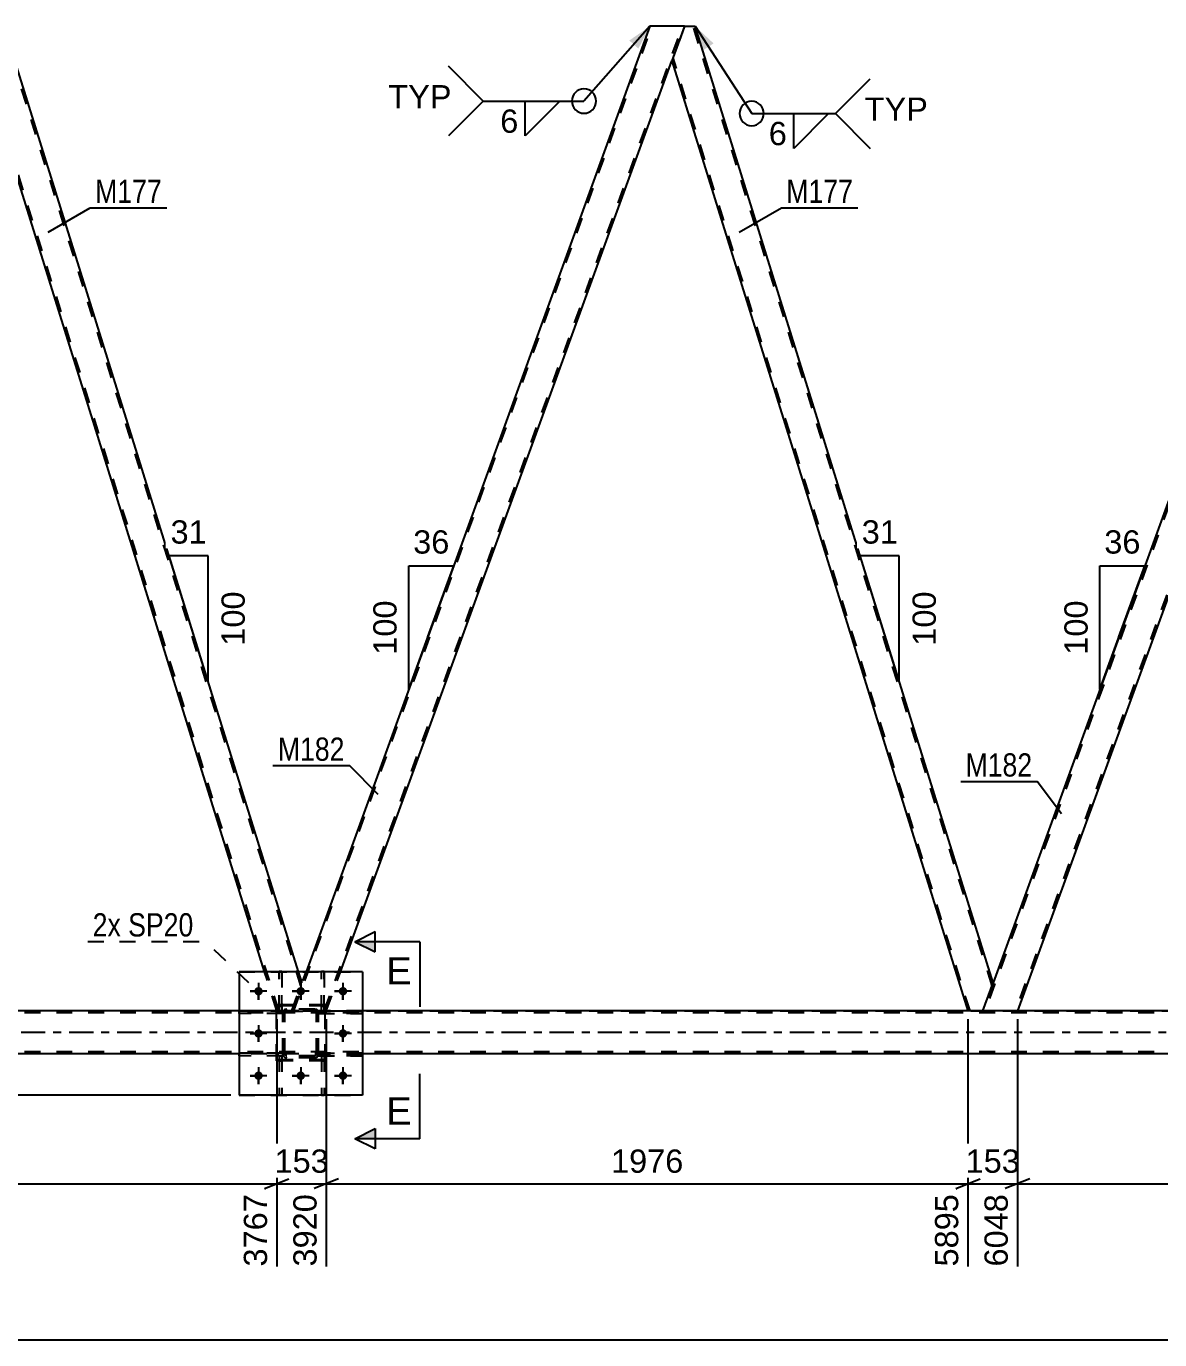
# Model space of a CAD drawing. Header units: millimetres. Extents: x 0 to 841, y 0 to 594.
# Drawn here: x 129.4 to 269, y 265.8 to 427.5 of the extents above; entities that cross this region are included whole.
import ezdxf

# ---------------------------------------------------------------- set-up
doc = ezdxf.new("R2010")
doc.units = ezdxf.units.MM
doc.linetypes.add('DXK_LINE_DOT2', pattern=[3.9198, 1.9599, -1.9599])
doc.linetypes.add('DXK_LINE_DOT3', pattern=[5.9187, 2.979, -0.9799, 0.9799, -0.9799])
doc.styles.add('Arial', font='ARIAL.TTF', dxfattribs={"height": 0.2})
doc.styles.add('Arial Narrow', font='ARIALN.TTF', dxfattribs={"height": 0.2})

# ---------------------------------------------------------------- blocks, each defined once
blk = doc.blocks.new('Part-717034435-3721 - 3633')
at = {"color": 7, "linetype": 'DXK_LINE_DOT2'}
for p, q in [((160.99, 301.07), (155.59, 301.07)), ((155.59, 300.75), (155.59, 301.07)), ((160.39, 300.75), (160.39, 301.07)), ((160.99, 301.07), (160.99, 300.75)), ((160.99, 300.75), (155.59, 300.75))]:
    blk.add_line(p, q, dxfattribs=at)
blk = doc.blocks.new('Part-717034435-3962 - 3633')
at = {"color": 7, "linetype": 'DXK_LINE_DOT2'}
for p, q in [((160.55, 300.74), (160.87, 300.74)), ((160.55, 300.74), (160.55, 295.91)), ((160.55, 300.14), (160.87, 300.14)), ((160.87, 300.74), (160.87, 295.91)), ((160.87, 295.91), (160.55, 295.91))]:
    blk.add_line(p, q, dxfattribs=at)
blk = doc.blocks.new('Part-717034435-3720 - 3633')
at = {"color": 7, "linetype": 'DXK_LINE_DOT2'}
for p, q in [((160.99, 306.27), (155.59, 306.27)), ((155.59, 305.95), (155.59, 306.27)), ((160.99, 305.95), (155.59, 305.95)), ((160.39, 305.95), (160.39, 306.27)), ((160.99, 306.27), (160.99, 305.95))]:
    blk.add_line(p, q, dxfattribs=at)
blk = doc.blocks.new('Part-717034435-3804 - 3633')
at = {"color": 2, "linetype": 'Continuous'}
for p, q in [((155.59, 306.28), (57.72, 306.28)), ((325.86, 306.28), (170.79, 306.28)), ((155.59, 301), (57.72, 301)), ((325.86, 301), (170.79, 301))]:
    blk.add_line(p, q, dxfattribs=at)
at = {"color": 7, "linetype": 'DXK_LINE_DOT2'}
for p, q in [((742.62, 306.04), (57.72, 306.04)), ((155.59, 306.28), (742.62, 306.28)), ((170.79, 306.28), (155.59, 306.28)), ((742.62, 301.24), (57.72, 301.24)), ((170.79, 301), (155.59, 301))]:
    blk.add_line(p, q, dxfattribs=at)
at = {"color": 7, "linetype": 'DXK_LINE_DOT3'}
blk.add_line((57.72, 303.64), (742.62, 303.64), dxfattribs=at)
blk = doc.blocks.new('Bolt-717034435-3719 - 3633')
at = {"linetype": 'Continuous'}
for points in [[(158.51, 308.7, -1), (157.47, 308.7, -1)], [(163.71, 308.7, -1), (162.67, 308.7, -1)], [(168.91, 308.7, -1), (167.87, 308.7, -1)], [(158.51, 303.5, -1), (157.47, 303.5, -1)], [(168.91, 303.5, -1), (167.87, 303.5, -1)], [(158.51, 298.3, -1), (157.47, 298.3, -1)], [(163.71, 298.3, -1), (162.67, 298.3, -1)], [(168.91, 298.3, -1), (167.87, 298.3, -1)]]:
    blk.add_hatch(color=1, dxfattribs=at).paths.add_polyline_path(points)
at = {"color": 1, "linetype": 'Continuous'}
for p, q in [((157.99, 309.74), (157.99, 307.66)), ((163.19, 309.74), (163.19, 307.66)), ((168.39, 309.74), (168.39, 307.66)), ((159.03, 308.7), (156.95, 308.7)), ((164.23, 308.7), (162.15, 308.7)), ((169.43, 308.7), (167.35, 308.7)), ((157.99, 304.54), (157.99, 302.46)), ((168.39, 304.54), (168.39, 302.46)), ((159.03, 303.5), (156.95, 303.5)), ((169.43, 303.5), (167.35, 303.5)), ((157.99, 299.34), (157.99, 297.26)), ((163.19, 299.34), (163.19, 297.26)), ((168.39, 299.34), (168.39, 297.26)), ((159.03, 298.3), (156.95, 298.3)), ((164.23, 298.3), (162.15, 298.3)), ((169.43, 298.3), (167.35, 298.3))]:
    blk.add_line(p, q, dxfattribs=at)
blk = doc.blocks.new('Part-717034435-3722 - 3633')
at = {"color": 7, "linetype": 'DXK_LINE_DOT2'}
for p, q in [((165.39, 305.95), (165.39, 306.27)), ((165.39, 306.27), (170.79, 306.27)), ((170.79, 305.95), (165.39, 305.95)), ((165.99, 305.95), (165.99, 306.27)), ((170.79, 306.27), (170.79, 305.95))]:
    blk.add_line(p, q, dxfattribs=at)
blk = doc.blocks.new('Part-717034435-3723 - 3633')
at = {"color": 7, "linetype": 'DXK_LINE_DOT2'}
for p, q in [((165.39, 300.75), (165.39, 301.07)), ((165.39, 301.07), (170.79, 301.07)), ((165.99, 300.75), (165.99, 301.07)), ((170.79, 301.07), (170.79, 300.75)), ((170.79, 300.75), (165.39, 300.75))]:
    blk.add_line(p, q, dxfattribs=at)
blk = doc.blocks.new('Part-717034435-3728 - 3633')
at = {"color": 2, "linetype": 'Continuous'}
for p, q in [((170.79, 311.1), (155.59, 311.1)), ((155.59, 311.1), (155.59, 295.9)), ((170.79, 311.1), (170.79, 295.9)), ((170.79, 295.9), (155.59, 295.9))]:
    blk.add_line(p, q, dxfattribs=at)
blk = doc.blocks.new('Part-717034435-3807 - 3633')
at = {"color": 7, "linetype": 'DXK_LINE_DOT2'}
for p, q in [((160.87, 300.74), (160.55, 300.74)), ((160.55, 300.74), (160.55, 295.91)), ((160.55, 300.14), (160.87, 300.14)), ((160.87, 300.74), (160.87, 295.91)), ((160.55, 295.91), (160.87, 295.91))]:
    blk.add_line(p, q, dxfattribs=at)
blk = doc.blocks.new('Part-717034435-3808 - 3633')
at = {"color": 7, "linetype": 'DXK_LINE_DOT2'}
for p, q in [((166.06, 300.74), (165.74, 300.74)), ((165.74, 300.74), (165.75, 295.91)), ((165.74, 300.14), (166.06, 300.14)), ((166.06, 300.74), (166.07, 295.91)), ((165.75, 295.91), (166.07, 295.91))]:
    blk.add_line(p, q, dxfattribs=at)
blk = doc.blocks.new('Part-717034435-3866 - 3633')
at = {"color": 7, "linetype": 'DXK_LINE_DOT2'}
for p, q in [((160.99, 306.02), (161.03, 306.21)), ((161.03, 306.21), (160.99, 306.02)), ((160.99, 300.98), (160.99, 306.02)), ((161.23, 306.02), (161.25, 306.12)), ((161.23, 300.98), (161.23, 306.02)), ((161.25, 306.12), (161.3, 306.19)), ((161.29, 306.47), (161.47, 306.5)), ((161.47, 306.5), (161.29, 306.47)), ((161.3, 306.19), (161.38, 306.25)), ((161.38, 306.25), (161.47, 306.26)), ((164.91, 306.5), (161.47, 306.5)), ((161.47, 306.26), (164.91, 306.26)), ((164.91, 306.5), (165.1, 306.47)), ((165.1, 306.47), (164.91, 306.5)), ((164.91, 306.26), (165, 306.25)), ((165, 306.25), (165.08, 306.19)), ((165.08, 306.19), (165.13, 306.12)), ((165.13, 306.12), (165.15, 306.02)), ((165.15, 300.98), (165.15, 306.02)), ((165.35, 306.21), (165.39, 306.02)), ((165.39, 306.02), (165.35, 306.21)), ((165.39, 300.98), (165.39, 306.02)), ((161.03, 300.8), (160.99, 300.98)), ((160.99, 300.98), (161.03, 300.8)), ((161.25, 300.89), (161.23, 300.98)), ((161.3, 300.81), (161.25, 300.89)), ((161.38, 300.76), (161.3, 300.81)), ((165.08, 300.81), (165, 300.76)), ((165.13, 300.89), (165.08, 300.81)), ((165.15, 300.98), (165.13, 300.89)), ((165.39, 300.98), (165.35, 300.8)), ((165.35, 300.8), (165.39, 300.98)), ((161.47, 300.5), (161.29, 300.54)), ((161.29, 300.54), (161.47, 300.5)), ((161.47, 300.74), (161.38, 300.76)), ((164.91, 300.74), (161.47, 300.74)), ((164.91, 300.5), (161.47, 300.5)), ((165, 300.76), (164.91, 300.74)), ((165.1, 300.54), (164.91, 300.5)), ((164.91, 300.5), (165.1, 300.54))]:
    blk.add_line(p, q, dxfattribs=at)
at = {"color": 7, "linetype": 'DXK_LINE_DOT3'}
blk.add_line((163.19, 303.5), (163.19, 303.5), dxfattribs=at)
at = {"color": 7, "linetype": 'DXK_LINE_DOT2'}
for centre, start, end in [((161.47, 306.02), 112.5, 157.5), ((161.47, 306.02), 112.5, 157.5), ((164.91, 306.02), 22.5, 67.5), ((164.91, 306.02), 22.5, 67.5), ((161.47, 300.98), 202.5, 247.5), ((161.47, 300.98), 202.5, 247.5), ((164.91, 300.98), 292.5, 337.5), ((164.91, 300.98), 292.5, 337.5)]:
    blk.add_arc(centre, 0.48, start, end, dxfattribs=at)
blk = doc.blocks.new('Part-717034435-3809 - 3633')
at = {"color": 2, "linetype": 'Continuous'}
for p, q in [((160.55, 311.1), (160.55, 311.11)), ((160.87, 311.11), (160.55, 311.11)), ((160.87, 311.1), (160.87, 311.11))]:
    blk.add_line(p, q, dxfattribs=at)
at = {"color": 7, "linetype": 'DXK_LINE_DOT2'}
for p, q in [((160.55, 306.26), (160.55, 311.1)), ((160.87, 306.26), (160.87, 311.1)), ((160.55, 306.86), (160.87, 306.86)), ((160.87, 306.26), (160.55, 306.26))]:
    blk.add_line(p, q, dxfattribs=at)
blk = doc.blocks.new('Part-717034435-3810 - 3633')
at = {"color": 2, "linetype": 'Continuous'}
for p, q in [((165.75, 311.1), (165.75, 311.11)), ((166.07, 311.11), (165.75, 311.11)), ((166.07, 311.1), (166.07, 311.11))]:
    blk.add_line(p, q, dxfattribs=at)
at = {"color": 7, "linetype": 'DXK_LINE_DOT2'}
for p, q in [((165.75, 306.26), (165.75, 311.1)), ((166.07, 306.26), (166.07, 311.1)), ((165.75, 306.86), (166.07, 306.86)), ((166.07, 306.26), (165.75, 306.26))]:
    blk.add_line(p, q, dxfattribs=at)
blk = doc.blocks.new('Part-717034435-3940 - 3633')
at = {"color": 7, "linetype": 'DXK_LINE_DOT2'}
for p, q in [((160.55, 306.26), (160.55, 311.11)), ((160.55, 311.11), (160.87, 311.11)), ((160.87, 311.11), (160.87, 306.26)), ((160.55, 306.86), (160.87, 306.86)), ((160.87, 306.26), (160.55, 306.26))]:
    blk.add_line(p, q, dxfattribs=at)
blk = doc.blocks.new('Part-717034435-3845 - 3633')
at = {"color": 7, "linetype": 'DXK_LINE_DOT2'}
for p, q in [((291.6, 427.5), (247.48, 306.28)), ((295.34, 427.5), (251.22, 306.28)), ((295.6, 427.5), (294.05, 423.25)), ((248.48, 309.75), (247.22, 306.28)), ((251.48, 306.28), (247.22, 306.28))]:
    blk.add_line(p, q, dxfattribs=at)
at = {"color": 2, "linetype": 'Continuous'}
for p, q in [((291.34, 427.5), (248.48, 309.75)), ((291.34, 427.5), (295.6, 427.5)), ((294.05, 423.25), (251.48, 306.28))]:
    blk.add_line(p, q, dxfattribs=at)
blk = doc.blocks.new('Part-717034435-3850 - 3633')
at = {"color": 2, "linetype": 'Continuous'}
for p, q in [((210.46, 427.5), (208.92, 423.25)), ((210.46, 427.5), (211.78, 427.5)), ((248.48, 309.75), (211.78, 427.5)), ((208.92, 423.25), (245.38, 306.28)), ((247.22, 306.28), (248.48, 309.75))]:
    blk.add_line(p, q, dxfattribs=at)
at = {"color": 7, "linetype": 'DXK_LINE_DOT2'}
for p, q in [((248.35, 309.38), (211.53, 427.5)), ((245.63, 306.28), (209.05, 423.62)), ((247.22, 306.28), (245.38, 306.28))]:
    blk.add_line(p, q, dxfattribs=at)
blk = doc.blocks.new('Part-717034435-3855 - 3633')
at = {"color": 7, "linetype": 'DXK_LINE_DOT2'}
for p, q in [((162.34, 306.28), (206.46, 427.5)), ((166.09, 306.28), (210.21, 427.5)), ((210.46, 427.5), (208.92, 423.25)), ((162.09, 306.28), (163.84, 311.1)), ((166.34, 306.28), (168.1, 311.1)), ((166.34, 306.28), (162.09, 306.28))]:
    blk.add_line(p, q, dxfattribs=at)
at = {"color": 2, "linetype": 'Continuous'}
for p, q in [((206.21, 427.5), (163.84, 311.1)), ((210.46, 427.5), (206.21, 427.5)), ((168.1, 311.1), (208.92, 423.25))]:
    blk.add_line(p, q, dxfattribs=at)
blk = doc.blocks.new('Part-717034435-3865 - 3633')
at = {"color": 2, "linetype": 'Continuous'}
for p, q in [((125.33, 427.5), (123.78, 423.25)), ((126.65, 427.5), (125.33, 427.5)), ((162.93, 311.1), (126.65, 427.5)), ((158.74, 311.1), (123.78, 423.25))]:
    blk.add_line(p, q, dxfattribs=at)
at = {"color": 7, "linetype": 'DXK_LINE_DOT2'}
for p, q in [((163.21, 309.38), (126.4, 427.5)), ((160.49, 306.28), (123.92, 423.62)), ((160.24, 306.28), (158.74, 311.1)), ((163.35, 309.75), (162.93, 311.1)), ((162.09, 306.28), (163.35, 309.75)), ((160.24, 306.28), (162.09, 306.28))]:
    blk.add_line(p, q, dxfattribs=at)
blk = doc.blocks.new('Part-717034435-3881 - 3633')
at = {"color": 7, "linetype": 'DXK_LINE_DOT2'}
for p, q in [((166.19, 307.04), (160.19, 307.04)), ((160.19, 300.24), (160.19, 307.04)), ((166.19, 300.24), (166.19, 307.04)), ((166.19, 300.24), (160.19, 300.24))]:
    blk.add_line(p, q, dxfattribs=at)
blk = doc.blocks.new('Part-717034435-3929 - 3633')
at = {"color": 7, "linetype": 'DXK_LINE_DOT2'}
for p, q in [((160.99, 306.27), (155.59, 306.27)), ((155.59, 306.27), (155.59, 305.95)), ((160.99, 305.95), (155.59, 305.95)), ((160.39, 305.95), (160.39, 306.27)), ((160.99, 305.95), (160.99, 306.27))]:
    blk.add_line(p, q, dxfattribs=at)
blk = doc.blocks.new('Part-717034435-3932 - 3633')
at = {"color": 7, "linetype": 'DXK_LINE_DOT2'}
for p, q in [((160.99, 301.07), (155.59, 301.07)), ((155.59, 301.07), (155.59, 300.75)), ((160.39, 300.75), (160.39, 301.07)), ((160.99, 300.75), (160.99, 301.07)), ((160.99, 300.75), (155.59, 300.75))]:
    blk.add_line(p, q, dxfattribs=at)
blk = doc.blocks.new('Part-717034435-3935 - 3633')
at = {"color": 7, "linetype": 'DXK_LINE_DOT2'}
for p, q in [((170.79, 306.27), (165.39, 306.27)), ((165.39, 306.27), (165.39, 305.95)), ((165.39, 305.95), (170.79, 305.95)), ((165.99, 305.95), (165.99, 306.27)), ((170.79, 305.95), (170.79, 306.27))]:
    blk.add_line(p, q, dxfattribs=at)
blk = doc.blocks.new('Part-717034435-3938 - 3633')
at = {"color": 7, "linetype": 'DXK_LINE_DOT2'}
for p, q in [((170.79, 301.07), (165.39, 301.07)), ((165.39, 301.07), (165.39, 300.75)), ((165.99, 300.75), (165.99, 301.07)), ((170.79, 300.75), (170.79, 301.07)), ((165.39, 300.75), (170.79, 300.75))]:
    blk.add_line(p, q, dxfattribs=at)
blk = doc.blocks.new('Part-717034435-3939 - 3633')
at = {"color": 7, "linetype": 'DXK_LINE_DOT2'}
for p, q in [((165.75, 306.26), (165.75, 311.11)), ((165.75, 311.11), (166.07, 311.11)), ((166.07, 311.11), (166.07, 306.26)), ((165.75, 306.86), (166.07, 306.86)), ((166.07, 306.26), (165.75, 306.26))]:
    blk.add_line(p, q, dxfattribs=at)
blk = doc.blocks.new('Part-717034435-3945 - 3633')
at = {"color": 7, "linetype": 'DXK_LINE_DOT2'}
for p, q in [((155.59, 311.1), (155.59, 295.9)), ((155.59, 311.1), (170.79, 311.1)), ((170.79, 311.1), (170.79, 295.9)), ((155.59, 295.9), (170.79, 295.9))]:
    blk.add_line(p, q, dxfattribs=at)
blk = doc.blocks.new('Bolt-717034435-3951 - 3633')
at = {"color": 1, "linetype": 'Continuous'}
for p, q in [((157.99, 309.74), (157.99, 309.05)), ((163.19, 309.74), (163.19, 309.05)), ((168.39, 309.74), (168.39, 309.05)), ((156.95, 308.7), (157.64, 308.7)), ((157.99, 307.66), (157.99, 308.36)), ((159.03, 308.7), (158.34, 308.7)), ((162.15, 308.7), (162.84, 308.7)), ((163.19, 307.66), (163.19, 308.36)), ((164.23, 308.7), (163.54, 308.7)), ((167.35, 308.7), (168.04, 308.7)), ((168.39, 307.66), (168.39, 308.36)), ((169.43, 308.7), (168.74, 308.7)), ((157.99, 304.54), (157.99, 303.85)), ((168.39, 304.54), (168.39, 303.85)), ((156.95, 303.5), (157.64, 303.5)), ((157.99, 302.46), (157.99, 303.16)), ((159.03, 303.5), (158.34, 303.5)), ((167.35, 303.5), (168.04, 303.5)), ((168.39, 302.46), (168.39, 303.16)), ((169.43, 303.5), (168.74, 303.5)), ((157.99, 299.34), (157.99, 298.65)), ((163.19, 299.34), (163.19, 298.65)), ((168.39, 299.34), (168.39, 298.65)), ((156.95, 298.3), (157.64, 298.3)), ((157.99, 297.26), (157.99, 297.96)), ((159.03, 298.3), (158.34, 298.3)), ((162.15, 298.3), (162.84, 298.3)), ((163.19, 297.26), (163.19, 297.96)), ((164.23, 298.3), (163.54, 298.3)), ((167.35, 298.3), (168.04, 298.3)), ((168.39, 297.26), (168.39, 297.96)), ((169.43, 298.3), (168.74, 298.3))]:
    blk.add_line(p, q, dxfattribs=at)
blk = doc.blocks.new('Part-717034435-3959 - 3633')
at = {"color": 7, "linetype": 'DXK_LINE_DOT2'}
for p, q in [((166.19, 306.91), (160.19, 306.91)), ((160.19, 300.11), (160.19, 306.91)), ((166.19, 300.11), (166.19, 306.91)), ((166.19, 300.11), (160.19, 300.11))]:
    blk.add_line(p, q, dxfattribs=at)
blk = doc.blocks.new('Part-717034435-3960 - 3633')
at = {"color": 7, "linetype": 'DXK_LINE_DOT2'}
for p, q in [((160.99, 306.02), (161.03, 306.21)), ((161.03, 306.21), (160.99, 306.02)), ((160.99, 300.98), (160.99, 306.02)), ((161.23, 306.02), (161.25, 306.12)), ((161.23, 300.98), (161.23, 306.02)), ((161.25, 306.12), (161.3, 306.19)), ((161.29, 306.47), (161.47, 306.5)), ((161.47, 306.5), (161.29, 306.47)), ((161.3, 306.19), (161.38, 306.25)), ((161.38, 306.25), (161.47, 306.26)), ((164.91, 306.5), (161.47, 306.5)), ((161.47, 306.26), (164.91, 306.26)), ((164.91, 306.5), (165.1, 306.47)), ((165.1, 306.47), (164.91, 306.5)), ((164.91, 306.26), (165, 306.25)), ((165, 306.25), (165.08, 306.19)), ((165.08, 306.19), (165.13, 306.12)), ((165.13, 306.12), (165.15, 306.02)), ((165.15, 300.98), (165.15, 306.02)), ((165.35, 306.21), (165.39, 306.02)), ((165.39, 306.02), (165.35, 306.21)), ((165.39, 300.98), (165.39, 306.02)), ((161.03, 300.8), (160.99, 300.98)), ((160.99, 300.98), (161.03, 300.8)), ((161.25, 300.89), (161.23, 300.98)), ((161.3, 300.81), (161.25, 300.89)), ((161.38, 300.76), (161.3, 300.81)), ((165.08, 300.81), (165, 300.76)), ((165.13, 300.89), (165.08, 300.81)), ((165.15, 300.98), (165.13, 300.89)), ((165.39, 300.98), (165.35, 300.8)), ((165.35, 300.8), (165.39, 300.98)), ((161.47, 300.5), (161.29, 300.54)), ((161.29, 300.54), (161.47, 300.5)), ((161.47, 300.74), (161.38, 300.76)), ((164.91, 300.74), (161.47, 300.74)), ((164.91, 300.5), (161.47, 300.5)), ((165, 300.76), (164.91, 300.74)), ((165.1, 300.54), (164.91, 300.5)), ((164.91, 300.5), (165.1, 300.54))]:
    blk.add_line(p, q, dxfattribs=at)
at = {"color": 7, "linetype": 'DXK_LINE_DOT3'}
blk.add_line((163.19, 303.5), (163.19, 303.5), dxfattribs=at)
at = {"color": 7, "linetype": 'DXK_LINE_DOT2'}
for centre, start, end in [((161.47, 306.02), 112.5, 157.5), ((161.47, 306.02), 112.5, 157.5), ((164.91, 306.02), 22.5, 67.5), ((164.91, 306.02), 22.5, 67.5), ((161.47, 300.98), 202.5, 247.5), ((161.47, 300.98), 202.5, 247.5), ((164.91, 300.98), 292.5, 337.5), ((164.91, 300.98), 292.5, 337.5)]:
    blk.add_arc(centre, 0.48, start, end, dxfattribs=at)
blk = doc.blocks.new('Part-717034435-3961 - 3633')
at = {"color": 7, "linetype": 'DXK_LINE_DOT2'}
for p, q in [((165.74, 300.74), (166.06, 300.74)), ((165.74, 300.74), (165.75, 295.91)), ((165.74, 300.14), (166.06, 300.14)), ((166.06, 300.74), (166.07, 295.91)), ((166.07, 295.91), (165.75, 295.91))]:
    blk.add_line(p, q, dxfattribs=at)
blk = doc.blocks.new('AngleDimension-717034435-17080 - 3633')
at = {"color": 7, "linetype": 'Continuous'}
for p, q in [((151.39, 348.11), (146.97, 362.31)), ((151.79, 362.31), (146.97, 362.31)), ((151.79, 346.85), (146.97, 362.31)), ((151.79, 346.85), (151.79, 362.31))]:
    blk.add_line(p, q, dxfattribs=at)
at = {"color": 0}
for points in [[(152.2, 363.21), (152.2, 367.41), (146.55, 367.41), (146.55, 363.21)], [(156.89, 358.51), (152.69, 358.51), (152.69, 350.64), (156.89, 350.64)]]:
    blk.add_wipeout(points, dxfattribs=at)
at = {"color": 3, "style": 'Arial'}
blk.add_text('31', height=2.865, dxfattribs=at).set_placement((147.15, 363.81))
blk.add_text('100', height=2.865, rotation=90.0002, dxfattribs=at).set_placement((156.29, 351.24))
blk = doc.blocks.new('StraightDimension-717034435-5125 - 3633')
at = {"color": 7, "linetype": 'Continuous'}
blk.add_line((48.46, 265.79), (786.91, 265.79), dxfattribs=at)
blk = doc.blocks.new('StraightDimension-717034435-4323 - 3633')
at = {"color": 7, "linetype": 'Continuous'}
for p, q in [((160.24, 305.28), (160.24, 274.81)), ((49.1, 300), (49.1, 281.48)), ((50.6, 285.6), (47.6, 284.4)), ((49.1, 285), (160.24, 285)), ((158.74, 284.4), (161.74, 285.6))]:
    blk.add_line(p, q, dxfattribs=at)
at = {"color": 0}
blk.add_wipeout([(109.72, 285.75), (109.72, 289.95), (99.62, 289.95), (99.62, 285.75)], dxfattribs=at)
at = {"color": 0, "linetype": 'Continuous'}
for points in [[(48.5, 284.3), (44.3, 284.3), (44.3, 280.88), (48.5, 280.88)], [(159.64, 284.3), (155.44, 284.3), (155.44, 274.21), (159.64, 274.21)]]:
    blk.add_wipeout(points, dxfattribs=at)
at = {"color": 3, "style": 'Arial'}
blk.add_text('3767', height=2.865, dxfattribs=at).set_placement((100.22, 286.35))
at = {"color": 3, "linetype": 'Continuous', "style": 'Arial'}
for s, height, p in [('0', 2.87, (47.9, 281.48)), ('3767', 2.865, (159.04, 274.81))]:
    blk.add_text(s, height=height, rotation=90.0002, dxfattribs=at).set_placement(p)
blk = doc.blocks.new('StraightDimension-717034435-4341 - 3633')
at = {"color": 7, "linetype": 'Continuous'}
for p, q in [((160.24, 305.28), (160.24, 274.81)), ((166.34, 305.28), (166.34, 274.81)), ((158.74, 284.4), (161.74, 285.6)), ((160.24, 285), (166.34, 285)), ((167.84, 285.6), (164.84, 284.4))]:
    blk.add_line(p, q, dxfattribs=at)
at = {"color": 0}
blk.add_wipeout([(167.23, 285.75), (167.23, 289.95), (159.36, 289.95), (159.36, 285.75)], dxfattribs=at)
at = {"color": 0, "linetype": 'Continuous'}
blk.add_wipeout([(165.74, 284.3), (161.54, 284.3), (161.54, 274.21), (165.74, 274.21)], dxfattribs=at)
at = {"color": 3, "style": 'Arial'}
blk.add_text('153', height=2.865, dxfattribs=at).set_placement((159.96, 286.35))
at = {"color": 3, "linetype": 'Continuous', "style": 'Arial'}
blk.add_text('3920', height=2.865, rotation=90.0002, dxfattribs=at).set_placement((165.14, 274.81))
blk = doc.blocks.new('StraightDimension-717034435-4366 - 3633')
at = {"color": 7, "linetype": 'Continuous'}
for p, q in [((166.34, 305.28), (166.34, 274.81)), ((245.38, 305.28), (245.38, 274.81)), ((167.84, 285.6), (164.84, 284.4)), ((166.34, 285), (245.38, 285)), ((243.88, 284.4), (246.88, 285.6))]:
    blk.add_line(p, q, dxfattribs=at)
at = {"color": 0}
blk.add_wipeout([(210.91, 285.75), (210.91, 289.95), (200.81, 289.95), (200.81, 285.75)], dxfattribs=at)
at = {"color": 0, "linetype": 'Continuous'}
blk.add_wipeout([(244.78, 284.3), (240.58, 284.3), (240.58, 274.21), (244.78, 274.21)], dxfattribs=at)
at = {"color": 3, "style": 'Arial'}
blk.add_text('1976', height=2.865, dxfattribs=at).set_placement((201.41, 286.35))
at = {"color": 3, "linetype": 'Continuous', "style": 'Arial'}
blk.add_text('5895', height=2.865, rotation=90.0002, dxfattribs=at).set_placement((244.18, 274.81))
blk = doc.blocks.new('StraightDimension-717034435-4390 - 3633')
at = {"color": 7, "linetype": 'Continuous'}
for p, q in [((245.38, 305.28), (245.38, 274.81)), ((251.48, 305.28), (251.48, 274.81)), ((243.88, 284.4), (246.88, 285.6)), ((245.38, 285), (251.48, 285)), ((252.98, 285.6), (249.98, 284.4))]:
    blk.add_line(p, q, dxfattribs=at)
at = {"color": 0}
blk.add_wipeout([(252.36, 285.75), (252.36, 289.95), (244.49, 289.95), (244.49, 285.75)], dxfattribs=at)
at = {"color": 0, "linetype": 'Continuous'}
blk.add_wipeout([(250.88, 284.3), (246.68, 284.3), (246.68, 274.21), (250.88, 274.21)], dxfattribs=at)
at = {"color": 3, "style": 'Arial'}
blk.add_text('153', height=2.865, dxfattribs=at).set_placement((245.09, 286.35))
at = {"color": 3, "linetype": 'Continuous', "style": 'Arial'}
blk.add_text('6048', height=2.865, rotation=90.0002, dxfattribs=at).set_placement((250.28, 274.81))
blk = doc.blocks.new('StraightDimension-717034435-4414 - 3633')
at = {"color": 7, "linetype": 'Continuous'}
for p, q in [((251.48, 305.28), (251.48, 274.81)), ((330.51, 305.28), (330.51, 274.81)), ((252.98, 285.6), (249.98, 284.4)), ((251.48, 285), (330.51, 285)), ((329.01, 284.4), (332.01, 285.6))]:
    blk.add_line(p, q, dxfattribs=at)
at = {"color": 0}
blk.add_wipeout([(296.04, 285.75), (296.04, 289.95), (285.95, 289.95), (285.95, 285.75)], dxfattribs=at)
at = {"color": 0, "linetype": 'Continuous'}
blk.add_wipeout([(329.91, 284.3), (325.71, 284.3), (325.71, 274.21), (329.91, 274.21)], dxfattribs=at)
at = {"color": 3, "style": 'Arial'}
blk.add_text('1976', height=2.865, dxfattribs=at).set_placement((286.55, 286.35))
at = {"color": 3, "linetype": 'Continuous', "style": 'Arial'}
blk.add_text('8024', height=2.865, rotation=90.0002, dxfattribs=at).set_placement((329.31, 274.81))
blk = doc.blocks.new('StraightDimension-717034435-5387 - 3633')
at = {"color": 7, "linetype": 'Continuous'}
for p, q in [((16, 445.6), (14.8, 448.6)), ((70.31, 447.1), (12.55, 447.1)), ((15.4, 295.9), (15.4, 447.1)), ((14.8, 297.4), (16, 294.4)), ((154.59, 295.9), (12.55, 295.9))]:
    blk.add_line(p, q, dxfattribs=at)
at = {"color": 0}
blk.add_wipeout([(14.65, 375.76), (10.45, 375.76), (10.45, 367.25), (14.65, 367.25)], dxfattribs=at)
at = {"color": 3, "style": 'Arial Narrow'}
blk.add_text('3780', height=2.863, rotation=90.0002, dxfattribs=at).set_placement((14.05, 367.85))
blk = doc.blocks.new('AngleDimension-717034435-17093 - 3633')
at = {"color": 7, "linetype": 'Continuous'}
for p, q in [((236.53, 348.11), (232.1, 362.31)), ((236.92, 362.31), (232.1, 362.31)), ((236.92, 346.85), (232.1, 362.31)), ((236.92, 346.85), (236.92, 362.31))]:
    blk.add_line(p, q, dxfattribs=at)
at = {"color": 0}
for points in [[(237.33, 363.21), (237.33, 367.41), (231.69, 367.41), (231.69, 363.21)], [(242.02, 358.51), (237.82, 358.51), (237.82, 350.64), (242.02, 350.64)]]:
    blk.add_wipeout(points, dxfattribs=at)
at = {"color": 3, "style": 'Arial'}
blk.add_text('31', height=2.865, dxfattribs=at).set_placement((232.29, 363.81))
blk.add_text('100', height=2.865, rotation=90.0002, dxfattribs=at).set_placement((241.42, 351.24))
blk = doc.blocks.new('AngleDimension-717034435-17095 - 3633')
at = {"color": 7, "linetype": 'Continuous'}
for p, q in [((176.49, 361.08), (182.03, 361.08)), ((176.49, 345.85), (182.03, 361.08)), ((176.49, 345.85), (176.49, 361.08)), ((178.84, 352.32), (182.03, 361.08))]:
    blk.add_line(p, q, dxfattribs=at)
at = {"color": 0}
for points in [[(182.08, 361.98), (182.08, 366.18), (176.44, 366.18), (176.44, 361.98)], [(175.59, 357.4), (171.39, 357.4), (171.39, 349.53), (175.59, 349.53)]]:
    blk.add_wipeout(points, dxfattribs=at)
at = {"color": 3, "style": 'Arial'}
blk.add_text('36', height=2.865, dxfattribs=at).set_placement((177.04, 362.58))
blk.add_text('100', height=2.865, rotation=90.0002, dxfattribs=at).set_placement((174.99, 350.13))
blk = doc.blocks.new('AngleDimension-717034435-17123 - 3633')
at = {"color": 7, "linetype": 'Continuous'}
for p, q in [((261.62, 361.08), (267.16, 361.08)), ((261.62, 345.85), (267.16, 361.08)), ((261.62, 345.85), (261.62, 361.08)), ((263.98, 352.32), (267.16, 361.08))]:
    blk.add_line(p, q, dxfattribs=at)
at = {"color": 0}
for points in [[(267.22, 361.98), (267.22, 366.18), (261.57, 366.18), (261.57, 361.98)], [(260.72, 357.4), (256.52, 357.4), (256.52, 349.53), (260.72, 349.53)]]:
    blk.add_wipeout(points, dxfattribs=at)
at = {"color": 3, "style": 'Arial'}
blk.add_text('36', height=2.865, dxfattribs=at).set_placement((262.17, 362.58))
blk.add_text('100', height=2.865, rotation=90.0002, dxfattribs=at).set_placement((260.12, 350.13))
blk = doc.blocks.new('WeldMark-717034435-5482 - 3633')
at = {"linetype": 'Continuous'}
blk.add_hatch(color=30, dxfattribs=at).paths.add_polyline_path([(203.66, 425.75), (206.21, 427.5), (204.78, 424.75)])
at = {"color": 30, "linetype": 'Continuous'}
blk.add_line((206.21, 427.5), (198.08, 418.29), dxfattribs=at)
at = {"color": 3, "linetype": 'Continuous'}
for q in [(181.37, 422.57), (181.37, 414)]:
    blk.add_line((185.66, 418.29), q, dxfattribs=at)
for start, end in [(90, 270), (270, 90)]:
    blk.add_arc((198.08, 418.29), 1.5, start, end, dxfattribs=at)
at = {"color": 0}
blk.add_wipeout([(190.18, 414.19), (190.18, 417.59), (187.56, 417.59), (187.56, 414.19)], dxfattribs=at)
at = {"color": 30, "linetype": 'Continuous'}
blk.add_line((185.66, 418.29), (198.08, 418.29), dxfattribs=at)
at = {"color": 3, "linetype": 'Continuous'}
for p, q in [((190.84, 418.29), (195.12, 418.29)), ((195.12, 418.29), (190.84, 414)), ((190.84, 414), (190.84, 418.29))]:
    blk.add_line(p, q, dxfattribs=at)
at = {"color": 3, "style": 'Arial'}
blk.add_text('6', height=2.87, dxfattribs=at).set_placement((187.76, 414.39))
at = {"color": 0, "linetype": 'Continuous'}
blk.add_wipeout([(181.76, 417.39), (181.76, 420.39), (173.98, 420.39), (173.98, 417.39)], dxfattribs=at)
blk.add_wipeout([(181.76, 417.39), (181.76, 420.39), (173.98, 420.39), (173.98, 417.39)], dxfattribs=at)
at = {"color": 3, "linetype": 'Continuous', "style": 'Arial'}
blk.add_text('TYP', height=2.865, dxfattribs=at).set_placement((173.98, 417.39))
blk = doc.blocks.new('MarkSet-717034435-5577 - 3633')
at = {"color": 30, "linetype": 'DXK_LINE_DOT2'}
blk.add_line((156.79, 309.75), (151.47, 314.84), dxfattribs=at)
at = {"color": 0}
for points in [[(141.03, 315.44), (141.03, 318.44), (137.56, 318.44), (137.56, 315.44)], [(149.97, 315.44), (149.97, 318.44), (141.93, 318.44), (141.93, 315.44)]]:
    blk.add_wipeout(points, dxfattribs=at)
for points in [[(141.03, 315.44), (141.03, 318.44), (137.56, 318.44), (137.56, 315.44)], [(149.97, 315.44), (149.97, 318.44), (141.93, 318.44), (141.93, 315.44)]]:
    blk.add_wipeout(points, dxfattribs=at)
at = {"color": 30, "linetype": 'DXK_LINE_DOT2'}
blk.add_line((136.96, 314.84), (151.47, 314.84), dxfattribs=at)
at = {"color": 3, "style": 'Arial Narrow'}
for s, p in [('2x', (137.56, 315.44)), ('SP20', (141.93, 315.44))]:
    blk.add_text(s, height=2.863, dxfattribs=at).set_placement(p)
blk = doc.blocks.new('Mark-717034435-3841 - 3633')
at = {"color": 0}
blk.add_wipeout([(253.3, 335.13), (253.3, 338.13), (245.08, 338.13), (245.08, 335.13)], dxfattribs=at)
blk.add_wipeout([(253.3, 335.13), (253.3, 338.13), (245.08, 338.13), (245.08, 335.13)], dxfattribs=at)
at = {"color": 30, "linetype": 'Continuous'}
for p in [(244.48, 334.53), (256.91, 330.54)]:
    blk.add_line(p, (253.9, 334.53), dxfattribs=at)
at = {"color": 3, "style": 'Arial Narrow'}
blk.add_text('M182', height=2.863, dxfattribs=at).set_placement((245.08, 335.13))
blk = doc.blocks.new('Mark-717034435-3846 - 3633')
at = {"color": 0}
blk.add_wipeout([(231.22, 405.74), (231.22, 408.74), (223, 408.74), (223, 405.74)], dxfattribs=at)
blk.add_wipeout([(231.22, 405.74), (231.22, 408.74), (223, 408.74), (223, 405.74)], dxfattribs=at)
at = {"color": 30, "linetype": 'Continuous'}
for p, q in [((217.2, 402.14), (222.4, 405.14)), ((222.4, 405.14), (231.82, 405.14))]:
    blk.add_line(p, q, dxfattribs=at)
at = {"color": 3, "style": 'Arial Narrow'}
blk.add_text('M177', height=2.863, dxfattribs=at).set_placement((223, 405.74))
blk = doc.blocks.new('Mark-717034435-3851 - 3633')
at = {"color": 0}
blk.add_wipeout([(168.6, 337.07), (168.6, 340.07), (160.37, 340.07), (160.37, 337.07)], dxfattribs=at)
blk.add_wipeout([(168.6, 337.07), (168.6, 340.07), (160.37, 340.07), (160.37, 337.07)], dxfattribs=at)
at = {"color": 30, "linetype": 'Continuous'}
for p in [(159.77, 336.47), (172.73, 332.94)]:
    blk.add_line(p, (169.2, 336.47), dxfattribs=at)
at = {"color": 3, "style": 'Arial Narrow'}
blk.add_text('M182', height=2.863, dxfattribs=at).set_placement((160.37, 337.07))
blk = doc.blocks.new('Mark-717034435-3861 - 3633')
at = {"color": 0}
blk.add_wipeout([(146.09, 405.74), (146.09, 408.74), (137.86, 408.74), (137.86, 405.74)], dxfattribs=at)
blk.add_wipeout([(146.09, 405.74), (146.09, 408.74), (137.86, 408.74), (137.86, 405.74)], dxfattribs=at)
at = {"color": 30, "linetype": 'Continuous'}
for p, q in [((132.07, 402.14), (137.26, 405.14)), ((137.26, 405.14), (146.69, 405.14))]:
    blk.add_line(p, q, dxfattribs=at)
at = {"color": 3, "style": 'Arial Narrow'}
blk.add_text('M177', height=2.863, dxfattribs=at).set_placement((137.86, 405.74))
blk = doc.blocks.new('SectionMark-717034435-5462 - 3633')
at = {"linetype": 'Continuous'}
for points in [[(172.34, 314.79), (172.34, 313.54), (169.84, 314.79)], [(172.34, 291.79), (172.34, 290.54), (169.84, 290.54)]]:
    blk.add_hatch(color=6, dxfattribs=at).paths.add_polyline_path(points)
at = {"color": 6, "linetype": 'Continuous'}
for p, q in [((169.84, 314.79), (172.34, 316.04)), ((172.34, 313.54), (172.34, 316.04)), ((177.84, 314.79), (169.84, 314.79)), ((169.84, 314.79), (172.34, 313.54)), ((177.84, 314.79), (177.84, 306.79)), ((177.84, 290.54), (177.84, 298.54)), ((169.84, 290.54), (172.34, 291.79)), ((172.34, 291.79), (172.34, 289.29)), ((177.84, 290.54), (169.84, 290.54)), ((172.34, 289.29), (169.84, 290.54))]:
    blk.add_line(p, q, dxfattribs=at)
at = {"color": 0, "linetype": 'Continuous'}
for points in [[(176.84, 309.54), (176.84, 313.04), (173.73, 313.04), (173.73, 309.54)], [(176.84, 292.29), (176.84, 295.79), (173.73, 295.79), (173.73, 292.29)]]:
    blk.add_wipeout(points, dxfattribs=at)
at = {"color": 3, "linetype": 'Continuous', "style": 'Arial'}
for p in [(173.73, 309.54), (173.73, 292.29)]:
    blk.add_text('E', height=3.34, dxfattribs=at).set_placement(p)
blk = doc.blocks.new('WeldMark-717034435-5498 - 3633')
at = {"linetype": 'Continuous'}
blk.add_hatch(color=30, dxfattribs=at).paths.add_polyline_path([(212.78, 424.57), (211.78, 427.5), (214.04, 425.39)])
at = {"color": 30, "linetype": 'Continuous'}
blk.add_line((211.78, 427.5), (218.74, 416.76), dxfattribs=at)
at = {"color": 3, "linetype": 'Continuous'}
for q in [(233.35, 421.04), (233.35, 412.47)]:
    blk.add_line((229.06, 416.76), q, dxfattribs=at)
blk.add_arc((218.74, 416.76), 1.5, 90, 270, dxfattribs=at)
at = {"color": 0}
blk.add_wipeout([(223.26, 412.66), (223.26, 416.06), (220.64, 416.06), (220.64, 412.66)], dxfattribs=at)
at = {"color": 30, "linetype": 'Continuous'}
blk.add_line((218.74, 416.76), (229.06, 416.76), dxfattribs=at)
at = {"color": 3, "linetype": 'Continuous'}
for p, q in [((223.92, 416.76), (228.2, 416.76)), ((228.2, 416.76), (223.92, 412.47)), ((223.92, 412.47), (223.92, 416.76))]:
    blk.add_line(p, q, dxfattribs=at)
blk.add_arc((218.74, 416.76), 1.5, 270, 90, dxfattribs=at)
at = {"color": 3, "style": 'Arial'}
blk.add_text('6', height=2.87, dxfattribs=at).set_placement((220.84, 412.86))
at = {"color": 0, "linetype": 'Continuous'}
blk.add_wipeout([(240.44, 415.86), (240.44, 418.86), (232.66, 418.86), (232.66, 415.86)], dxfattribs=at)
blk.add_wipeout([(240.44, 415.86), (240.44, 418.86), (232.66, 418.86), (232.66, 415.86)], dxfattribs=at)
at = {"color": 3, "linetype": 'Continuous', "style": 'Arial'}
blk.add_text('TYP', height=2.865, dxfattribs=at).set_placement((232.66, 415.86))

msp = doc.modelspace()

# ---------------------------------------------------------------- block references
for name in ['Part-717034435-3865 - 3633', 'Part-717034435-3855 - 3633', 'Part-717034435-3850 - 3633', 'Part-717034435-3845 - 3633', 'Part-717034435-3728 - 3633', 'Part-717034435-3945 - 3633', 'Part-717034435-3809 - 3633', 'Part-717034435-3940 - 3633', 'Part-717034435-3810 - 3633', 'Part-717034435-3939 - 3633', 'Bolt-717034435-3719 - 3633', 'Bolt-717034435-3951 - 3633', 'Part-717034435-3804 - 3633', 'Part-717034435-3720 - 3633', 'Part-717034435-3929 - 3633', 'Part-717034435-3881 - 3633', 'Part-717034435-3959 - 3633', 'Part-717034435-3866 - 3633', 'Part-717034435-3960 - 3633', 'Part-717034435-3722 - 3633', 'Part-717034435-3935 - 3633', 'Part-717034435-3721 - 3633', 'Part-717034435-3932 - 3633', 'Part-717034435-3723 - 3633', 'Part-717034435-3938 - 3633', 'Part-717034435-3962 - 3633', 'Part-717034435-3807 - 3633', 'Part-717034435-3808 - 3633', 'Part-717034435-3961 - 3633']:
    msp.add_blockref(name, (0, 0))

# ---------------------------------------------------------------- next in the draw order: block references
msp.add_blockref('AngleDimension-717034435-17080 - 3633', (0, 0))

# ---------------------------------------------------------------- next in the draw order: block references
msp.add_blockref('StraightDimension-717034435-5125 - 3633', (0, 0))

# ---------------------------------------------------------------- next in the draw order: block references
for name in ['WeldMark-717034435-5482 - 3633', 'WeldMark-717034435-5498 - 3633', 'Mark-717034435-3846 - 3633', 'AngleDimension-717034435-17093 - 3633', 'AngleDimension-717034435-17095 - 3633', 'AngleDimension-717034435-17123 - 3633', 'Mark-717034435-3851 - 3633', 'Mark-717034435-3841 - 3633', 'StraightDimension-717034435-4323 - 3633']:
    msp.add_blockref(name, (0, 0))

# ---------------------------------------------------------------- next in the draw order: block references
for name in ['StraightDimension-717034435-5387 - 3633', 'StraightDimension-717034435-4341 - 3633']:
    msp.add_blockref(name, (0, 0))

# ---------------------------------------------------------------- next in the draw order: block references
for name in ['Mark-717034435-3861 - 3633', 'MarkSet-717034435-5577 - 3633', 'StraightDimension-717034435-4366 - 3633']:
    msp.add_blockref(name, (0, 0))

# ---------------------------------------------------------------- next in the draw order: block references
for name in ['SectionMark-717034435-5462 - 3633', 'StraightDimension-717034435-4390 - 3633']:
    msp.add_blockref(name, (0, 0))

# ---------------------------------------------------------------- next in the draw order: block references
msp.add_blockref('StraightDimension-717034435-4414 - 3633', (0, 0))

doc.saveas('drawing.dxf')
